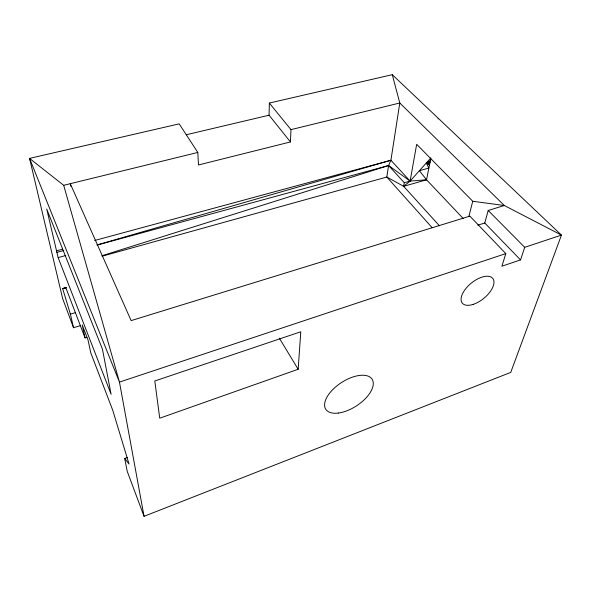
<?xml version="1.0" encoding="UTF-8"?>
<svg xmlns="http://www.w3.org/2000/svg" width="591" height="591" viewBox="0 0 591 591"><rect width="100%" height="100%" fill="white"/><g stroke="black" fill="none" stroke-linecap="round" stroke-linejoin="round"><path stroke-width="0.89" d="M80.59 325.582L73.528 327.732L62.668 298.677L29.55 158.388L179.191 123.859L197.808 152.456L198.48 164.963L290.432 141.943L269.082 115.201L269.341 103.048L392.276 74.68L561.45 235.1L510.742 372.404L144.049 516.32L127.235 471.359L124.694 458.468L127.287 457.523M290.432 141.943L290.986 129.636L269.341 103.048M298.16 369.264L300.789 331.765L154.798 380.973L159.733 418.199L298.16 369.264L279.321 338.163M432.11 227.646L386.824 177.034L388.59 165.524L390.924 160.264L399.782 102.989L392.276 74.68M439.482 225.836L403.653 186.32L404.281 182.722L388.59 165.524L97.116 245.08M102.073 256.235L386.824 177.034L403.653 186.32L410.117 181.075L416.67 144.3L472.734 201.265L504.3 205.505L561.45 235.1L524.712 247.319L520.545 259.9L501.907 266.209L505.815 253.605L469.875 216.129L131.136 320.61L70.27 183.698L70.78 186.246M463.204 218.5L426.547 179.797L430.876 157.886L410.117 181.075L404.281 182.722M468.87 216.432L472.734 201.265M477.86 225.164L484.753 222.999L488.196 210.477L504.3 205.505L399.782 102.989L290.986 129.636M429.11 163.648L429.908 162.747L428.948 163.116L429.487 164.904L426.296 163.005L430.344 160.56L427.891 163.951L430.004 162.281M73.528 327.732L70.395 314.139L62.668 288.689L65.667 287.27L85.052 337.912L86.818 337.365M505.815 253.605L119.456 382.089L144.049 516.32M101.955 255.755L388.59 165.524L410.117 181.075L426.547 179.797L419.403 170.703L428.867 168.058L426.296 163.005M70.395 314.139L75.678 312.558M97.064 244.925L390.924 160.264L410.117 181.075M62.794 288.637L66.34 287.618M62.668 288.689L66.207 287.677M403.653 186.32L426.547 179.797M58.132 257.602L111.115 394.293L102.435 349.141L46.719 209.007L58.132 257.602L65.8 255.497M56.344 250.865L62.572 249.173M94.612 240.5L390.924 160.264M56.928 252.364L63.791 250.503M63.688 185.308L119.456 382.089L29.55 158.388L63.688 185.308L197.808 152.456M438.049 118.798L438.552 118.673M186.305 134.748L269.082 115.201M488.196 210.477L524.712 247.319M484.753 222.999L520.545 259.9M124.694 458.468L129.03 464.038L112.733 410.228L90.807 352.938L88.022 339.98L82.215 324.91L85.052 337.912M338.311 413.05A27.614 13.866 -33 0 0 373.231 382.458A27.614 13.866 -33 0 0 335.26 387.238A27.614 13.866 -33 0 0 338.311 413.05M473.236 304.358A19.621 9.862 -39.1 0 0 493.411 279.462A19.621 9.862 -39.1 0 0 465.915 288.467A19.621 9.862 -39.1 0 0 473.236 304.358"/></g></svg>
